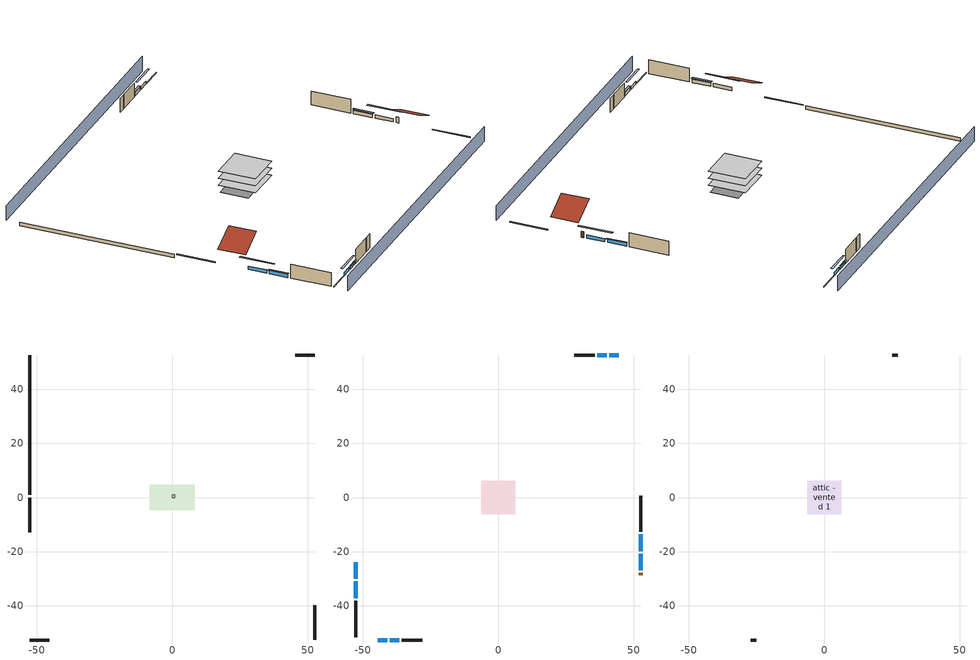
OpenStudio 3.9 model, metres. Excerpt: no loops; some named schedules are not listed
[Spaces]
crawlspace - vented 1
 floor foundation (Slab1 construction): -8.32,-4.62 -8.32,4.62 8.32,4.62 8.32,-4.62 z-0.91
 wall outside (RimJoist1 construction): -52.68,0 -52.68,-12.84 z0.3:0.61
 wall outside (RimJoist2 construction): 52.68,52.68 45.55,52.68 z0.3:0.61
 wall outside (RimJoist3 construction): 52.68,-52.68 52.68,-39.85 z0.3:0.61
 wall outside (RimJoist4 construction): -52.68,-52.68 -45.55,-52.68 z0.3:0.61
 wall foundation (FoundationWall1 construction): -52.68,52.68 -52.68,0.92 z-0.91:0.3
furnace airloop ret air space
 floor adiabatic (AdiabaticConst): 0,0 0,1 1,1 1,0 z0
 wall adiabatic (AdiabaticConst): 0,1 0,0 1,0 1,1 0,1 z0:1
 ceiling adiabatic (AdiabaticConst): 1,0 1,1 0,1 0,0 z1
conditioned space 1
 floor to crawlspace - vented 1 (Floor1 construction): -6.2,-6.2 -6.2,6.2 6.2,6.2 6.2,-6.2 z0.3
 floor adiabatic (AdiabaticFloorConstruction): -6.2,-6.2 -6.2,6.2 6.2,6.2 6.2,-6.2 z2.74
 wall outside (Wall1 construction): -52.68,-38.11 -52.68,-51.75 z0.3:5.18
 wall outside (Wall2 construction): 35.75,52.68 28.17,52.68 z0.3:5.18
 wall outside (Wall3 construction): 52.68,-12.58 52.68,0.69 z0.3:5.18
 wall outside (Wall4 construction): -35.75,-52.68 -28.17,-52.68 z0.3:5.18
 wall outside (AdiabaticWallConstruction): -52.68,-23.97 -52.68,-30.11 / -52.68,-31.04 -52.68,-37.18 / 52.68,-19.85 52.68,-13.5 z0.3:1.49; 44.62,52.68 41.11,52.68 / 40.18,52.68 36.68,52.68 / 52.68,-26.88 52.68,-20.78 / -44.62,-52.68 -41.11,-52.68 / -40.18,-52.68 -36.68,-52.68 z0.3:1.46
 wall outside (AdiabaticWallConstruction 1): 52.68,-28.72 52.68,-27.8 z0.3:2.34
 window (WindowConstruction): -52.68,-23.97 -52.68,-30.11 z0.3:1.49
 window (WindowConstruction 1): -52.68,-31.04 -52.68,-37.18 z0.3:1.49
 window (WindowConstruction 2): 44.62,52.68 41.11,52.68 z0.3:1.46
 window (WindowConstruction 3): 40.18,52.68 36.68,52.68 z0.3:1.46
 window (WindowConstruction 4): 52.68,-26.88 52.68,-20.78 z0.3:1.46
 window (WindowConstruction 5): 52.68,-19.85 52.68,-13.5 z0.3:1.49
 window (WindowConstruction 6): -44.62,-52.68 -41.11,-52.68 z0.3:1.46
 window (WindowConstruction 7): -40.18,-52.68 -36.68,-52.68 z0.3:1.46
 door (Door): 52.68,-28.72 52.68,-27.8 z0.3:2.34
 ceiling adiabatic (AdiabaticFloorConstruction): 6.2,-6.2 6.2,6.2 -6.2,6.2 -6.2,-6.2 z2.74
attic - vented 1
 floor to conditioned space 1 (Floor2 construction Reversed): -6.2,-6.2 -6.2,6.2 6.2,6.2 6.2,-6.2 z5.18
 wall outside (Wall5 construction): 27.24,52.68 25.05,52.68 z0.3:5.18
 wall outside (Wall6 construction): -27.24,-52.68 -25.05,-52.68 z0.3:5.18
 roof outside (Roof1 construction): -52.68,-23.04,5.18 -44.39,-23.04,9.33 -44.39,-13.77,9.33 -52.68,-13.77,5.18
 roof outside (Roof2 construction): 52.68,-29.65,5.18 44.39,-29.65,9.33 44.39,-38.92,9.33 52.68,-38.92,5.18
shading: -52.68,-57.25 52.68,-57.25 / 52.68,57.25 -52.68,57.25 z0:5.18; -52.68,-32.85 -52.68,-21.22 -53.29,-21.22 -53.29,-32.85 z4.24; -52.68,-37.48 -52.68,-30.73 -53.29,-30.73 -53.29,-37.48 z1.8; 38.37,52.68 47.36,52.68 47.36,53.29 38.37,53.29 z4.21; 36.37,52.68 40.49,52.68 40.49,53.29 36.37,53.29 z1.77; 52.68,-18.04 52.68,-29.62 53.29,-29.62 53.29,-18.04 z4.21; 52.68,-13.2 52.68,-20.16 53.29,-20.16 53.29,-13.2 z1.8; -38.37,-52.68 -47.36,-52.68 -47.36,-53.29 -38.37,-53.29 z4.21; -36.37,-52.68 -40.49,-52.68 -40.49,-53.29 -36.37,-53.29 z1.77
[Site]
Portland Intl Arpt_OR: Latitude {deg}=45.59; Longitude {deg}=-122.6; Time Zone {hr}=-8; Elevation {m}=33; Terrain=Suburbs; Keep Site Location Information=Yes
[Site:GroundTemperature:Shallow]
10.2558, 8.96328, 8.85977, 9.47314, 11.9355, 14.3863, 16.5111, 17.8571, 17.9714, 16.8767, 14.8061, 12.4304
[Site:WaterMainsTemperature]
Calculation Method=Schedule; Temperature Schedule=mains temperature schedule
[Building]
Building 1
[Material] Roughness=Rough
Name | Thickness {m} | Conductivity {W/m-K} | Density {kg/m3} | Specific Heat {J/kg-K} | Thermal Absorptance | Solar Absorptance | Visible Absorptance
asphalt or fiberglass shingles | 0.00635 | 0.162714 | 1121.4 | 1465.45 | 0.9 | 0.85 | 0.85
roof rigid ins | 0.00281632 | 0.029427 | 32.04 | 1214.23 | 0.9 | 0.7 | 0.7
osb sheathing 0.5 in. | 0.0127 | 0.115458 | 512.64 | 1214.23 | 0.9 | 0.6 | 0.6
composite shingle siding | 0.00635 | 0.162714 | 1121.4 | 1465.45 | 0.9 | 0.7 | 0.7
osb sheathing 0.5 in. 1 | 0.0127 | 0.115458 | 512.64 | 1214.23 | 0.9 | 0.7 | 0.7
wall stud and cavity | 0.1397 | 0.434317 | 139.0536 | 1170.24 | 0.9 | 0.7 | 0.7
gypsum board | 0.0127 | 0.160291 | 801 | 837.4 | 0.9 | 0.6 | 0.6
wall stud and cavity 1 | 0.1397 | 0.348479 | 139.0536 | 1170.24 | 0.9 | 0.6 | 0.6
rim joist stud and cavity | 0.0508 | 0.144151 | 50.32683 | 1063.81 | 0.9 | 0.6 | 0.6
floor stud and cavity | 0.1397 | 0.923637 | 92.3553 | 1139.71 | 0.9 | 0.7 | 0.7
osb sheathing 0.75 in. | 0.01905 | 0.115458 | 512.64 | 1214.23 | 0.9 | 0.7 | 0.7
floor covering | 0.0127 | 0.0433444 | 54.468 | 1339.84 | 0.9 | 0.6 | 0.6
ceiling loosefill ins | 0.254 | 0.0480833 | 16.02 | 1046.75 | 0.9 | 0.7 | 0.7
ceiling stud and cavity | 0.1397 | 0.104117 | 65.682 | 1177.47 | 0.9 | 0.7 | 0.7
concrete 8.0 in. | 0.2032 | 1.803125 | 2242.8 | 837.4 | 0.9 | 0.7 | 0.7
soil 0.5 in. | 0.0127 | 1.9041 | 1842.3 | 418.7 | 0.9 | 0.7 | 0.7
wood siding; wood siding 1 | 0.0254 | 0.102417 | 544.68 | 1172.36
wall rigid ins; floor rigid ins | 0.512978 | 0.029427 | 32.04 | 1214.23 | 0.9 | 0.7 | 0.7
wall stud and cavity 2 | 0.0889 | 0.380278 | 52.3479 | 1209.89 | 0.9 | 0.7 | 0.7
door material | 0.04445 | 0.0612267 | 512.64 | 1214.23 | 0.9 | 0.7 | 0.7
floor stud and cavity 1 | 0.1397 | 1.75129 | 37.0049 | 1207.88 | 0.9 | 0.7 | 0.7
wall stud and cavity 3 | 0.0889 | 0.391764 | 83.0341 | 1211.67 | 0.9 | 0.7 | 0.7
furniture material conditioned space 1 | 0.1524 | 0.115458 | 640.8 | 1214.23 | 0.9 | 0.6 | 0.6
[Construction]
Roof1 construction; Roof2 construction: asphalt or fiberglass shingles, roof rigid ins, osb sheathing 0.5 in.
Wall1 construction; Wall2 construction; Wall3 construction; Wall4 construction: composite shingle siding, osb sheathing 0.5 in. 1, wall stud and cavity, gypsum board
Wall5 construction; Wall6 construction: composite shingle siding, osb sheathing 0.5 in. 1, wall stud and cavity 1
RimJoist1 construction; RimJoist2 construction; RimJoist3 construction; RimJoist4 construction: composite shingle siding, rim joist stud and cavity
Floor1 construction: floor stud and cavity, osb sheathing 0.75 in., floor covering
Floor2 construction Reversed: gypsum board, ceiling stud and cavity, ceiling loosefill ins
FoundationWall1 construction: concrete 8.0 in.
Slab1 construction: soil 0.5 in.
WindowConstruction; WindowConstruction 1; WindowConstruction 2; WindowConstruction 3; WindowConstruction 4; WindowConstruction 5; WindowConstruction 6; WindowConstruction 7: WindowMaterial
AdiabaticWallConstruction: wood siding, wall rigid ins, wall stud and cavity 2, gypsum board
Door: door material
AdiabaticWallConstruction 1: wood siding 1, wall rigid ins, wall stud and cavity 2, gypsum board
AdiabaticFloorConstruction: floor stud and cavity 1, floor rigid ins, osb sheathing 0.75 in., floor covering
PartitionWallConstruction: gypsum board, wall stud and cavity 3, gypsum board
furniture construction conditioned space 1: furniture material conditioned space 1
AdiabaticConst: Adiabatic
[WindowMaterial:SimpleGlazingSystem]
WindowMaterial: U-Factor {W/m2-K}=4.76952; Solar Heat Gain Coefficient=0.63
[Material:NoMass]
Adiabatic: Roughness=Rough; Thermal Resistance {m2-K/W}=176.1
[ThermalZone] Multiplier=1; Use Ideal Air Loads=No
Name | Volume {m3} | Thermostat
conditioned space | 749.83 | conditioned space temperature setpoint
attic - vented | 142.104
crawlspace - vented | 187.458
furnace airloop ret air zone | 1
[Sizing:Zone] Zone Cooling Design Supply Air Temperature Input Method=SupplyAirTemperature; Zone Cooling Design Supply Air Temperature {C}=14; Zone Cooling Design Supply Air Temperature Difference {deltaC}=11.11; Zone Heating Design Supply Air Temperature Input Method=SupplyAirTemperature; Zone Heating Design Supply Air Temperature {C}=40; Zone Heating Design Supply Air Temperature Difference {deltaC}=11.11; Zone Cooling Design Supply Air Humidity Ratio {kg-H2O/kg-air}=0.0085; Zone Heating Design Supply Air Humidity Ratio {kg-H2O/kg-air}=0.008; Cooling Design Air Flow Method=DesignDay; Heating Design Air Flow Method=DesignDay; Account for Dedicated Outdoor Air System=No; Dedicated Outdoor Air System Control Strategy=NeutralSupplyAir; Dedicated Outdoor Air Low Setpoint Temperature for Design {C}=autosize; Dedicated Outdoor Air High Setpoint Temperature for Design {C}=autosize; Zone Load Sizing Method=Sensible Load Only No Latent Load; Zone Latent Cooling Design Supply Air Humidity Ratio Input Method=HumidityRatioDifference; Zone Cooling Design Supply Air Humidity Ratio Difference {kgWater/kgDryAir}=0.005; Zone Latent Heating Design Supply Air Humidity Ratio Input Method=HumidityRatioDifference; Zone Humidification Design Supply Air Humidity Ratio Difference {kgWater/kgDryAir}=0.005; Sizing Option=Coincident
attic - vented; crawlspace - vented; furnace airloop ret air zone
[Space]
Name | Thermal Zone | Volume {m3}
conditioned space 1 | conditioned space | 749.83
attic - vented 1 | attic - vented | 142.104
crawlspace - vented 1 | crawlspace - vented | 187.458
furnace airloop ret air space | furnace airloop ret air zone
[ThermostatSetpoint:DualSetpoint]
conditioned space temperature setpoint: Heating Setpoint Temperature Schedule=heating setpoint; Cooling Setpoint Temperature Schedule=cooling setpoint; Temperature Difference Between Cutout And Setpoint {deltaC}=0
[Foundation:Kiva]
Foundation Kiva 1: Initial Indoor Air Temperature {C}=8.69436; Wall Height Above Grade {m}=0.3048; Wall Depth Below Slab {m}=0.2032
[Foundation:Kiva:Settings]
Soil Conductivity {W/m-K}=1.9041; Soil Density {kg/m3}=1842.3; Soil Specific Heat {J/kg-K}=418.7; Ground Solar Absorptivity=0.9; Ground Thermal Absorptivity=0.9; Ground Surface Roughness {m}=0.03; Far-Field Width {m}=40; Deep-Ground Boundary Condition=ZeroFlux; Deep-Ground Depth {m}=40; Minimum Cell Dimension {m}=0.2; Maximum Cell Growth Coefficient=3; Simulation Timestep=Timestep
[SurfaceProperty:ExposedFoundationPerimeter]
Slab1: Exposed Perimeter Calculation Method=TotalExposedPerimeter; Total Exposed Perimeter {m}=51.75504
[SurfaceProperty:IncidentSolarMultiplier] Incident Solar Multiplier=1; Incident Solar Multiplier Schedule=trans schedule winter=0.85 summer=0.7
Window1; Window2; Window3; Window4; Window5; Window6; Window7; Window8
[InternalMass:Definition] Design Level Calculation Method=SurfaceArea
Name | Construction | Surface Area {m2}
partition wall mass | PartitionWallConstruction | 307.509
furniture mass conditioned space 1 | furniture construction conditioned space 1 | 123.004
[InternalMass] Space or SpaceType=conditioned space 1; Multiplier=1
Name | Internal Mass Definition
partition wall mass | partition wall mass
furniture mass conditioned space 1 | furniture mass conditioned space 1
[EnergyManagementSystem:Sensor]
Name | Output Variable or Output Meter Index Key | Output Variable or Output Meter
water_heater_T_set | water heater setpoint | Schedule Value
out_pb_s |  | Site Outdoor Air Barometric Pressure
out_wt_s |  | Site Outdoor Air Humidity Ratio
site_vw_s |  | Site Wind Speed
cool_season | cooling season schedule | Schedule Value
furnace_airloop_AH_MFR_s | Node 15 | System Node Mass Flow Rate
furnace_airloop_AH_VFR_s | Node 15 | System Node Current Density Volume Flow Rate
furnace_airloop_AH_Tout_s | Node 15 | System Node Temperature
furnace_airloop_AH_Wout_s | Node 15 | System Node Humidity Ratio
furnace_airloop_RA_T_s | Node 18 | System Node Temperature
furnace_airloop_Ra_W_s | Node 18 | System Node Humidity Ratio
furnace_airloop_0_DZ_T_s | crawlspace - vented | Zone Air Temperature
furnace_airloop_0_DZ_W_s | crawlspace - vented | Zone Mean Air Humidity Ratio
natural_vent_s | natural vent schedule | Schedule Value
htg_sp_s | heating setpoint | Schedule Value
clg_sp_s | cooling setpoint | Schedule Value
mech_vent_range_fan_0_sch_s | mech vent range fan 0 schedule | Schedule Value
mech_vent_bath_fan_0_sch_s | mech vent bath fan 0 schedule | Schedule Value
clothes_dryer_exhaust_0_sch_s | clothes_dryer | Schedule Value
htg_load_cond |  | Heating:EnergyTransfer:Zone:CONDITIONED SPACE
clg_load_cond |  | Cooling:EnergyTransfer:Zone:CONDITIONED SPACE
htg_load_duct |  | Heating:EnergyTransfer:Zone:FURNACE AIRLOOP RET AIR ZONE
clg_load_duct |  | Cooling:EnergyTransfer:Zone:FURNACE AIRLOOP RET AIR ZONE
s_conv | Floor1 | Surface Inside Face Convection Heat Gain Energy
s_ig | Floor1 | Surface Inside Face Internal Gains Radiation Heat Gain Energy
s_sol | Floor1 | Surface Inside Face Solar Radiation Heat Gain Energy
s_lgt | Floor1 | Surface Inside Face Lights Radiation Heat Gain Energy
s_surf | Floor1 | Surface Inside Face Net Surface Thermal Radiation Heat Gain Energy
s_conv_1 | Floor2 | Surface Inside Face Convection Heat Gain Energy
s_ig_1 | Floor2 | Surface Inside Face Internal Gains Radiation Heat Gain Energy
s_sol_1 | Floor2 | Surface Inside Face Solar Radiation Heat Gain Energy
s_lgt_1 | Floor2 | Surface Inside Face Lights Radiation Heat Gain Energy
s_surf_1 | Floor2 | Surface Inside Face Net Surface Thermal Radiation Heat Gain Energy
s_conv_2 | inferred conditioned ceiling | Surface Inside Face Convection Heat Gain Energy
s_ig_2 | inferred conditioned ceiling | Surface Inside Face Internal Gains Radiation Heat Gain Energy
s_sol_2 | inferred conditioned ceiling | Surface Inside Face Solar Radiation Heat Gain Energy
s_lgt_2 | inferred conditioned ceiling | Surface Inside Face Lights Radiation Heat Gain Energy
s_surf_2 | inferred conditioned ceiling | Surface Inside Face Net Surface Thermal Radiation Heat Gain Energy
s_conv_3 | inferred conditioned floor | Surface Inside Face Convection Heat Gain Energy
s_ig_3 | inferred conditioned floor | Surface Inside Face Internal Gains Radiation Heat Gain Energy
s_sol_3 | inferred conditioned floor | Surface Inside Face Solar Radiation Heat Gain Energy
s_lgt_3 | inferred conditioned floor | Surface Inside Face Lights Radiation Heat Gain Energy
s_surf_3 | inferred conditioned floor | Surface Inside Face Net Surface Thermal Radiation Heat Gain Energy
ss_sol | Door1 | Surface Inside Face Solar Radiation Heat Gain Energy
ss_lgt | Door1 | Surface Inside Face Lights Radiation Heat Gain Energy
ss_conv | Door1 | Surface Inside Face Convection Heat Gain Energy
ss_ig | Door1 | Surface Inside Face Internal Gains Radiation Heat Gain Energy
ss_surf | Door1 | Surface Inside Face Net Surface Thermal Radiation Heat Gain Energy
ss_conv_1 | Window1 | Surface Inside Face Convection Heat Gain Energy
ss_ig_1 | Window1 | Surface Inside Face Internal Gains Radiation Heat Gain Energy
ss_surf_1 | Window1 | Surface Inside Face Net Surface Thermal Radiation Heat Gain Energy
ss_trans_in | Window1 | Surface Window Transmitted Solar Radiation Rate
ss_back_out | Window1 | Surface Window Shortwave from Zone Back Out Window Heat Transfer Rate
ss_trans_out | Window1 | Surface Inside Face Initial Transmitted Diffuse Transmitted Out Window Solar Radiation Rate
ss_conv_2 | Window2 | Surface Inside Face Convection Heat Gain Energy
ss_ig_2 | Window2 | Surface Inside Face Internal Gains Radiation Heat Gain Energy
ss_surf_2 | Window2 | Surface Inside Face Net Surface Thermal Radiation Heat Gain Energy
ss_trans_in_1 | Window2 | Surface Window Transmitted Solar Radiation Rate
ss_back_out_1 | Window2 | Surface Window Shortwave from Zone Back Out Window Heat Transfer Rate
ss_trans_out_1 | Window2 | Surface Inside Face Initial Transmitted Diffuse Transmitted Out Window Solar Radiation Rate
ss_conv_3 | Window3 | Surface Inside Face Convection Heat Gain Energy
ss_ig_3 | Window3 | Surface Inside Face Internal Gains Radiation Heat Gain Energy
ss_surf_3 | Window3 | Surface Inside Face Net Surface Thermal Radiation Heat Gain Energy
ss_trans_in_2 | Window3 | Surface Window Transmitted Solar Radiation Rate
ss_back_out_2 | Window3 | Surface Window Shortwave from Zone Back Out Window Heat Transfer Rate
ss_trans_out_2 | Window3 | Surface Inside Face Initial Transmitted Diffuse Transmitted Out Window Solar Radiation Rate
ss_conv_4 | Window4 | Surface Inside Face Convection Heat Gain Energy
ss_ig_4 | Window4 | Surface Inside Face Internal Gains Radiation Heat Gain Energy
ss_surf_4 | Window4 | Surface Inside Face Net Surface Thermal Radiation Heat Gain Energy
ss_trans_in_3 | Window4 | Surface Window Transmitted Solar Radiation Rate
ss_back_out_3 | Window4 | Surface Window Shortwave from Zone Back Out Window Heat Transfer Rate
ss_trans_out_3 | Window4 | Surface Inside Face Initial Transmitted Diffuse Transmitted Out Window Solar Radiation Rate
ss_conv_5 | Window5 | Surface Inside Face Convection Heat Gain Energy
ss_ig_5 | Window5 | Surface Inside Face Internal Gains Radiation Heat Gain Energy
ss_surf_5 | Window5 | Surface Inside Face Net Surface Thermal Radiation Heat Gain Energy
ss_trans_in_4 | Window5 | Surface Window Transmitted Solar Radiation Rate
ss_back_out_4 | Window5 | Surface Window Shortwave from Zone Back Out Window Heat Transfer Rate
ss_trans_out_4 | Window5 | Surface Inside Face Initial Transmitted Diffuse Transmitted Out Window Solar Radiation Rate
ss_conv_6 | Window6 | Surface Inside Face Convection Heat Gain Energy
ss_ig_6 | Window6 | Surface Inside Face Internal Gains Radiation Heat Gain Energy
ss_surf_6 | Window6 | Surface Inside Face Net Surface Thermal Radiation Heat Gain Energy
ss_trans_in_5 | Window6 | Surface Window Transmitted Solar Radiation Rate
ss_back_out_5 | Window6 | Surface Window Shortwave from Zone Back Out Window Heat Transfer Rate
ss_trans_out_5 | Window6 | Surface Inside Face Initial Transmitted Diffuse Transmitted Out Window Solar Radiation Rate
ss_conv_7 | Window7 | Surface Inside Face Convection Heat Gain Energy
ss_ig_7 | Window7 | Surface Inside Face Internal Gains Radiation Heat Gain Energy
ss_surf_7 | Window7 | Surface Inside Face Net Surface Thermal Radiation Heat Gain Energy
ss_trans_in_6 | Window7 | Surface Window Transmitted Solar Radiation Rate
ss_back_out_6 | Window7 | Surface Window Shortwave from Zone Back Out Window Heat Transfer Rate
ss_trans_out_6 | Window7 | Surface Inside Face Initial Transmitted Diffuse Transmitted Out Window Solar Radiation Rate
ss_conv_8 | Window8 | Surface Inside Face Convection Heat Gain Energy
[ElectricEquipment:Definition] Design Level Calculation Method=EquipmentLevel
Name | Design Level {W} | Fraction Latent | Fraction Radiant | Fraction Lost
ceiling fan | 18.3487 | 0 | 0.558 | 0
clothes washer | 162.896 | 0.03 | 0.162 | 0.7
clothes dryer | 189.42 | 0.015 | 0.081 | 0.85
dishwasher | 977.454 | 0.3 | 0.18 | 0.4
fridge | 52.0548 | 0 | 0.6 | 0
cooking range | 57.4341 | 0.16 | 0.384 | 0.2
misc tv | 225.518 | 0 | 0.6 | 0
misc plug loads | 206.22 | 0.021 | 0.558 | 0.049
whole house fan; mech vent house fan | 0 | 0 | 0 | 1
mech vent house fan cfis | 0 | 0 | 0 | 0
mech vent range fan 0; mech vent bath fan 0 | 30 | 0 | 0 | 1
[ElectricEquipment] Space or SpaceType=conditioned space 1
Name | Electric Equipment Definition | Schedule
ceiling fan | ceiling fan | ceiling_fan
clothes washer | clothes washer | clothes_washer
clothes dryer | clothes dryer | clothes_dryer
dishwasher | dishwasher | dishwasher
fridge | fridge | fridge schedule
cooking range | cooking range | cooking_range
misc tv | misc tv | plug_loads_tv
misc plug loads | misc plug loads | plug_loads_other
whole house fan | whole house fan | Always On Discrete
mech vent house fan | mech vent house fan | mech vent house fan schedule
mech vent house fan cfis | mech vent house fan cfis | mech vent house fan cfis schedule
mech vent range fan 0 | mech vent range fan 0 | mech vent range fan 0 schedule
mech vent bath fan 0 | mech vent bath fan 0 | mech vent bath fan 0 schedule
[OtherEquipment:Definition] Design Level Calculation Method=EquipmentLevel
Name | Design Level {W} | Fraction Latent | Fraction Radiant | Fraction Lost
water heater sens; furnace airloop_0 SupSensLkToCond; furnace airloop_0 SupCondToLv; furnace airloop_0 RetCondToRP; furnace airloop_0 RetSensLkToRP; furnace airloop_0 SupCondToDZ; furnace airloop_0 RetCondToDZ; furnace airloop_0 SupSensLkToDZ; mech vent house fan sensible load | 0 | 0 | 0 | 0
water heater lat; furnace airloop_0 SupLatLkToCond; furnace airloop_0 RetLatLkToRP; furnace airloop_0 SupLatLkToDZ; mech vent house fan latent load | 0 | 1 | 0 | 0
water heater energy adjustment1 | 0.01 | 0 | 0 | 1
clothes dryer 2 | 2516.47 | 0.015 | 0.081 | 0.85
cooking range 2 | 1683.23 | 0.16 | 0.384 | 0.2
general water use sensible | -43.4886 | 0 | 0.6 | 0
general water use latent | 44.1266 | 1 | 0 | 0
[OtherEquipment]
Name | Other Equipment Definition | Space or SpaceType | Schedule | Fuel Type
water heater sens | water heater sens | conditioned space 1 | Always On Discrete
water heater lat | water heater lat | conditioned space 1 | Always On Discrete
water heater energy adjustment1 | water heater energy adjustment1 | conditioned space 1 | Always On Discrete | Electricity
clothes dryer 1 | clothes dryer 2 | conditioned space 1 | clothes_dryer | NaturalGas
cooking range 1 | cooking range 2 | conditioned space 1 | cooking_range | NaturalGas
general water use sensible | general water use sensible | conditioned space 1 | general water use schedule
general water use latent | general water use latent | conditioned space 1 | general water use schedule
furnace airloop_0 SupSensLkToCond | furnace airloop_0 SupSensLkToCond | conditioned space 1 | Always On Discrete
furnace airloop_0 SupLatLkToCond | furnace airloop_0 SupLatLkToCond | conditioned space 1 | Always On Discrete
furnace airloop_0 SupCondToLv | furnace airloop_0 SupCondToLv | conditioned space 1 | Always On Discrete
furnace airloop_0 RetCondToRP | furnace airloop_0 RetCondToRP | furnace airloop ret air space | Always On Discrete
furnace airloop_0 RetSensLkToRP | furnace airloop_0 RetSensLkToRP | furnace airloop ret air space | Always On Discrete
furnace airloop_0 RetLatLkToRP | furnace airloop_0 RetLatLkToRP | furnace airloop ret air space | Always On Discrete
furnace airloop_0 SupCondToDZ | furnace airloop_0 SupCondToDZ | crawlspace - vented 1 | Always On Discrete
furnace airloop_0 RetCondToDZ | furnace airloop_0 RetCondToDZ | crawlspace - vented 1 | Always On Discrete
furnace airloop_0 SupSensLkToDZ | furnace airloop_0 SupSensLkToDZ | crawlspace - vented 1 | Always On Discrete
furnace airloop_0 SupLatLkToDZ | furnace airloop_0 SupLatLkToDZ | crawlspace - vented 1 | Always On Discrete
mech vent house fan sensible load | mech vent house fan sensible load | conditioned space 1 | Always On Discrete
mech vent house fan latent load | mech vent house fan latent load | conditioned space 1 | Always On Discrete
[WaterUse:Equipment:Definition]
Name | Peak Flow Rate {m3/s}
clothes washer | 1.73913e-06
dishwasher | 5.27169e-06
[Lights:Definition]
interior lighting: Design Level Calculation Method=LightingLevel; Lighting Level {W}=514.795; Fraction Radiant=0.6; Fraction Visible=0.2; Return Air Fraction=0
[Lights]
interior lighting: Lights Definition=interior lighting; Space or SpaceType=conditioned space 1; Schedule=lighting_interior; Fraction Replaceable=1
[Exterior:Lights:Definition]
exterior lighting: Design Level {W}=15.2753
[Exterior:Lights]
exterior lighting: Exterior Lights Definition=exterior lighting; Schedule=exterior lighting schedule
[People:Definition]
occupants: Number of People Calculation Method=People; Number of People {people}=2; Fraction Radiant=0.314171; Sensible Heat Fraction=0.56303; Carbon Dioxide Generation Rate {m3/s-W}=0; Enable ASHRAE 55 Comfort Warnings=No; Mean Radiant Temperature Calculation Type=EnclosureAveraged
[People]
occupants: People Definition=occupants; Space or SpaceType=conditioned space 1; Number of People Schedule=occupants; Activity Level Schedule=occupants activity schedule; Multiplier=1
[ZoneMixing] Schedule=Always On Continuous; Design Flow Rate Calculation Method=Flow/Zone; Design Flow Rate {m3/s}=0
Name | Zone or Space | Source Zone or Space
furnace airloop_0 ZoneMixDZToCond mix | conditioned space | crawlspace - vented
furnace airloop_0 ZoneMixCondToDZ mix | crawlspace - vented | conditioned space
whole house fan mix | attic - vented | conditioned space
[SpaceInfiltration:DesignFlowRate] Schedule=Always On Discrete
Name | Space or SpaceType | Design Flow Rate Calculation Method | Design Flow Rate {m3/s} | Air Changes per Hour {1/hr} | Constant Term Coefficient | Temperature Term Coefficient | Velocity Term Coefficient | Velocity Squared Term Coefficient
natural vent flow; whole house fan flow; infil flow | conditioned space 1 | Flow/Space | 0
infil crawlspace - vented 1 | crawlspace - vented 1 | AirChanges/Hour |  | 2.6013 | 1 | 0 | 0 | 0
crawlspace_vented 1 duct leakage imbalance infil flow | crawlspace - vented 1 | Flow/Space | 0
[SpaceInfiltration:EffectiveLeakageArea]
infil attic - vented 1: Space or SpaceType=attic - vented 1; Schedule=Always On Discrete; Effective Air Leakage Area {cm2}=5124.64; Stack Coefficient=0.000192807; Wind Coefficient=4.41397e-05
